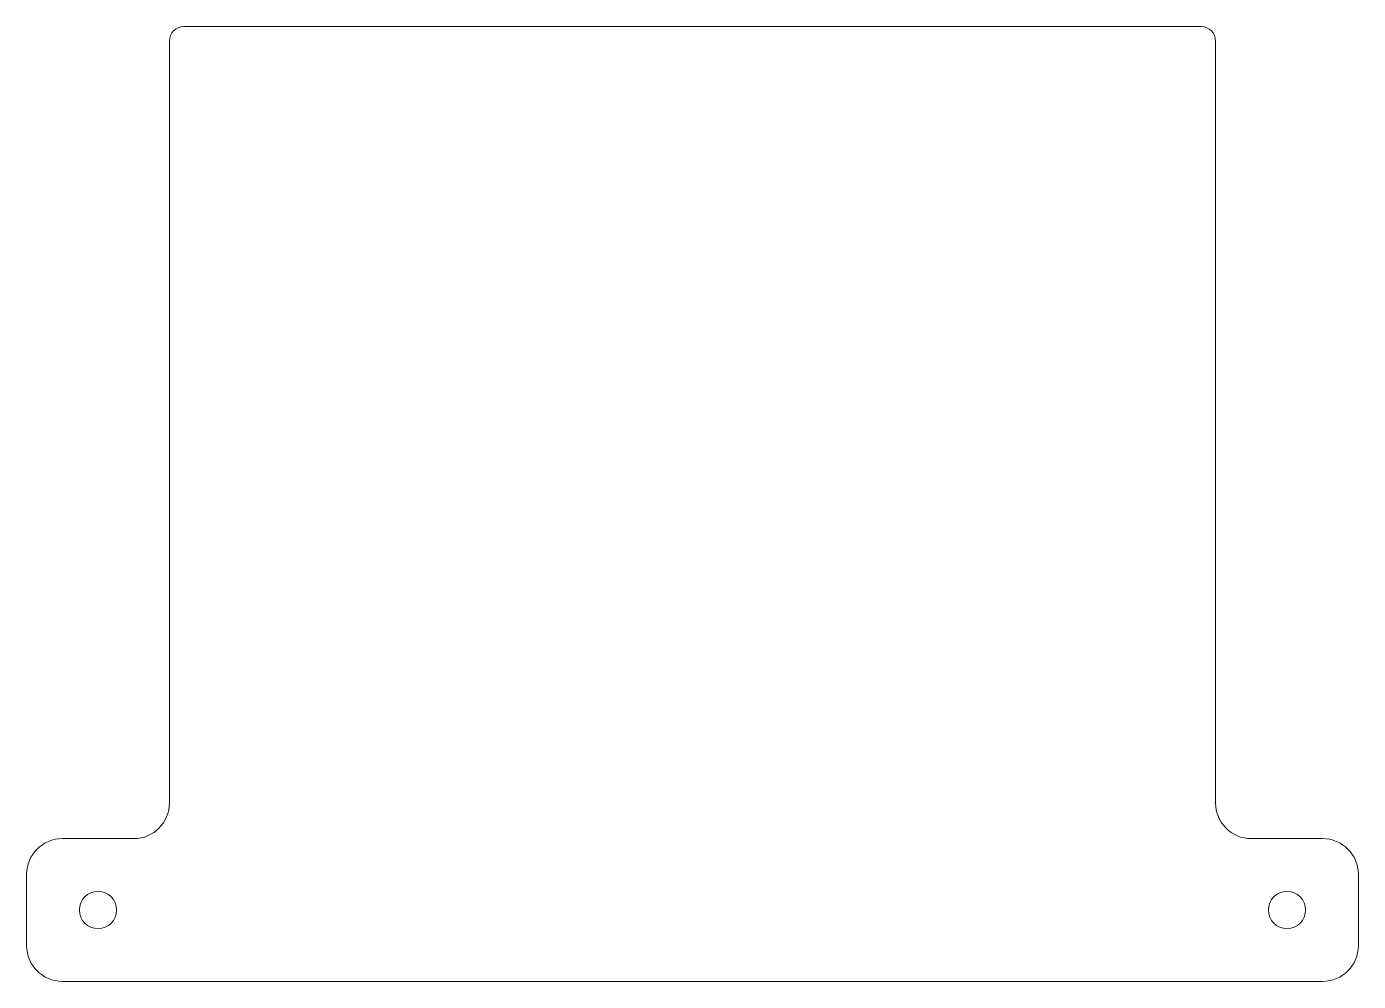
# Model space of a CAD drawing. Header units: millimetres. Extents: x -93 to 93, y -67 to 67.
import ezdxf

# ---------------------------------------------------------------- set-up
doc = ezdxf.new("R2010")
doc.units = ezdxf.units.MM

msp = doc.modelspace()

# ---------------------------------------------------------------- linework, layer by layer
at = {"color": 7, "linetype": 'Continuous', "lineweight": 15}
for p, q in [((-71.25, 66.875), (71.25, 66.875)), ((-73.25, -41.875), (-73.25, 64.875)), ((73.25, -41.875), (73.25, 64.875)), ((-88.25, -46.875), (-78.25, -46.875)), ((88.25, -46.875), (78.25, -46.875)), ((-93.25, -61.875), (-93.25, -51.875)), ((93.25, -61.875), (93.25, -51.875)), ((88.25, -66.875), (-88.25, -66.875))]:
    msp.add_line(p, q, dxfattribs=at)
for centre in [(-83.25, -56.875), (83.25, -56.875)]:
    msp.add_circle(centre, 2.6, dxfattribs=at)
for centre, radius, start, end in [((-71.25, 64.875), 2, 90, 180), ((71.25, 64.875), 2, 0, 90), ((-78.25, -41.875), 5, 270, 0), ((78.25, -41.875), 5, 180, 270), ((-88.25, -51.875), 5, 90, 180), ((88.25, -51.875), 5, 0, 90), ((-88.25, -61.875), 5, 180, 270), ((88.25, -61.875), 5, 270, 0)]:
    msp.add_arc(centre, radius, start, end, dxfattribs=at)

doc.saveas('drawing.dxf')
